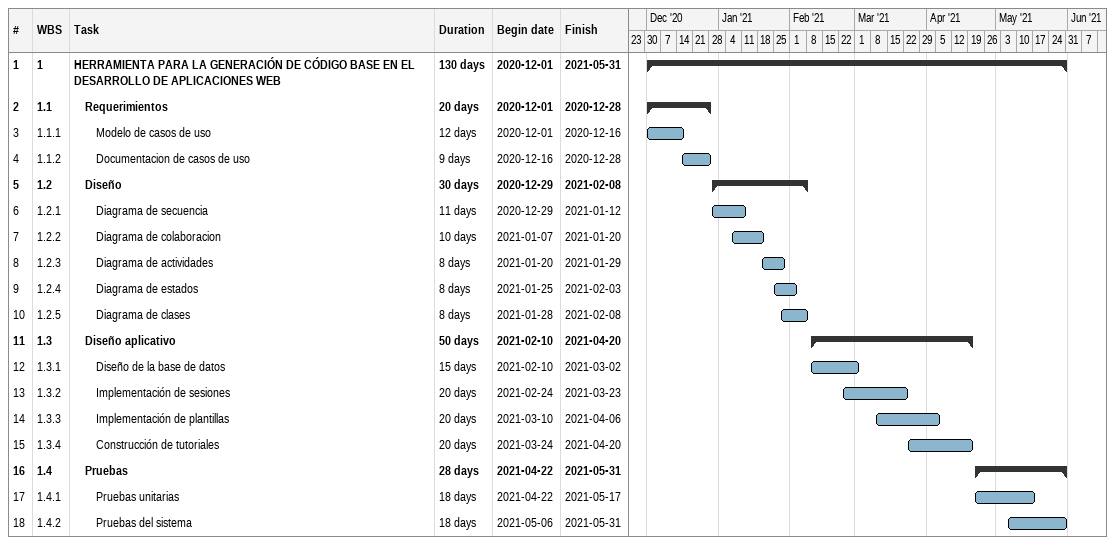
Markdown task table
| ID | WBS | Task | Duration | Start | Finish |
|---|---|---|---|---|---|
| 1 | 1 | **HERRAMIENTA PARA LA GENERACIÓN DE CÓDIGO BASE EN EL DESARROLLO DE APLICACIONES WEB** | 130d | 2020-12-01 | 2021-05-31 |
| 2 | 1.1 | **Requerimientos** | 20d | 2020-12-01 | 2020-12-28 |
| 3 | 1.1.1 | Modelo de casos de uso | 12d | 2020-12-01 | 2020-12-16 |
| 4 | 1.1.2 | Documentacion de casos de uso | 9d | 2020-12-16 | 2020-12-28 |
| 5 | 1.2 | **Diseño** | 30d | 2020-12-29 | 2021-02-08 |
| 6 | 1.2.1 | Diagrama de secuencia | 11d | 2020-12-29 | 2021-01-12 |
| 7 | 1.2.2 | Diagrama de colaboracion | 10d | 2021-01-07 | 2021-01-20 |
| 8 | 1.2.3 | Diagrama de actividades | 8d | 2021-01-20 | 2021-01-29 |
| 9 | 1.2.4 | Diagrama de estados | 8d | 2021-01-25 | 2021-02-03 |
| 10 | 1.2.5 | Diagrama de clases | 8d | 2021-01-28 | 2021-02-08 |
| 11 | 1.3 | **Diseño aplicativo** | 50d | 2021-02-10 | 2021-04-20 |
| 12 | 1.3.1 | Diseño de la base de datos | 15d | 2021-02-10 | 2021-03-02 |
| 13 | 1.3.2 | Implementación de sesiones | 20d | 2021-02-24 | 2021-03-23 |
| 14 | 1.3.3 | Implementación de plantillas | 20d | 2021-03-10 | 2021-04-06 |
| 15 | 1.3.4 | Construcción de tutoriales | 20d | 2021-03-24 | 2021-04-20 |
| 16 | 1.4 | **Pruebas** | 28d | 2021-04-22 | 2021-05-31 |
| 17 | 1.4.1 | Pruebas unitarias | 18d | 2021-04-22 | 2021-05-17 |
| 18 | 1.4.2 | Pruebas del sistema | 18d | 2021-05-06 | 2021-05-31 |
